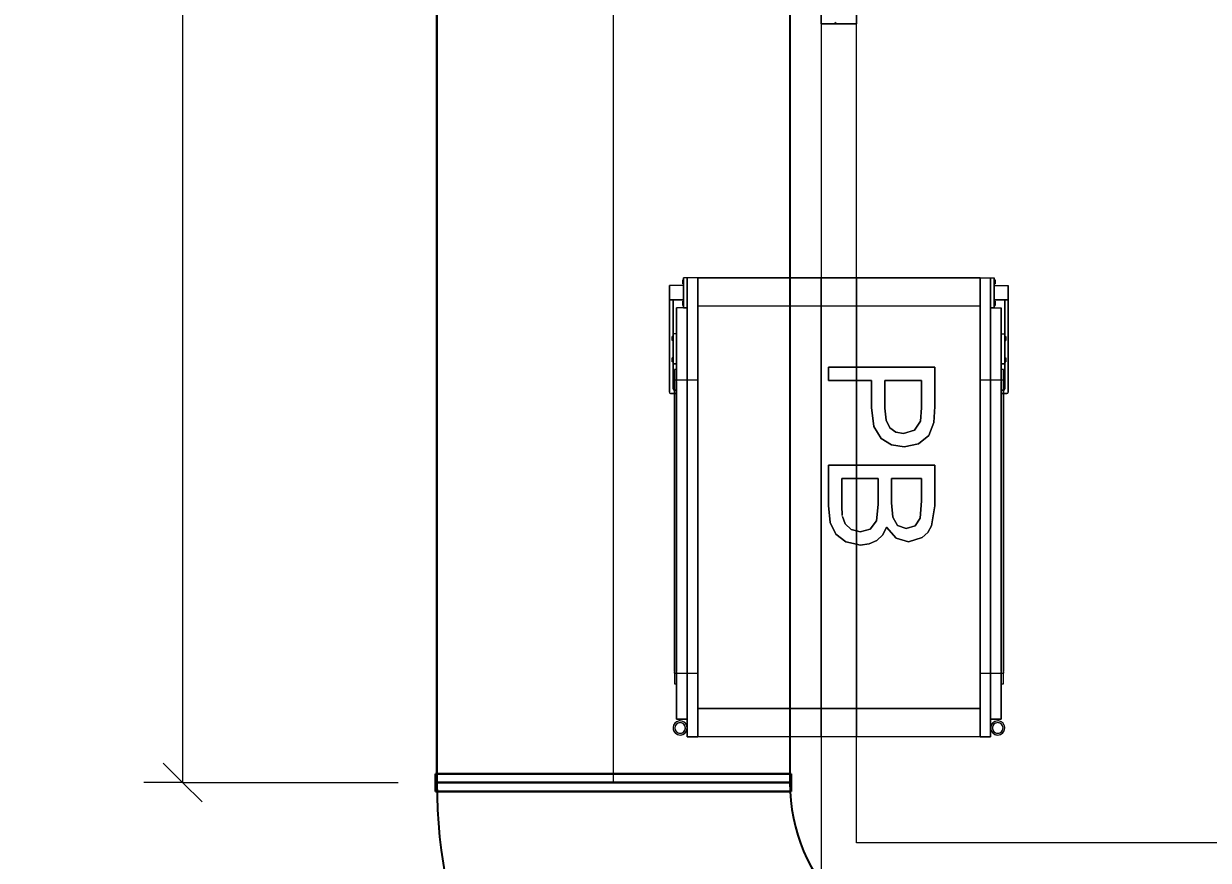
# Model space of a CAD drawing. Header units: millimetres. Extents: x -21807 to 17683, y 43568 to 60640.
# Drawn here: x -17089 to -15410, y 52992 to 54177 of the extents above; entities that cross this region are included whole.
import ezdxf

# ---------------------------------------------------------------- set-up
doc = ezdxf.new("R2010")
doc.units = ezdxf.units.MM
for name, color, linetype, lineweight in [('A-ANNO-DIMS', 7, 'Continuous', 9), ('A-ANNO-DIMS-110', 7, 'Continuous', 9), ('A-WALL', 7, 'Continuous', 9), ('M-HVAC-DUCT', 7, 'Continuous', 25), ('M-HVAC-DUCT-CNTR', 7, 'Continuous', 5)]:
    doc.layers.add(name, color=color, linetype=linetype, lineweight=lineweight)
doc.layers.add('A-GLAZ', color=7, linetype='Continuous', lineweight=9, true_color=0x00007f)
doc.styles.add('Arial_2', font='arial.ttf', dxfattribs={"width": 0.8, "height": 165})
doc.dimstyles.new('AK_DIM_2_0_Arial_đỏ', dxfattribs={"dimscale": 304.8, "dimtxt": 168.342801, "dimasz": 0.180446, "dimexe": 0.180446, "dimexo": 0.180446, "dimgap": 0.036089, "dimtad": 1, "dimdec": 0, "dimzin": 0, "dimdsep": 46, "dimtxsty": 'Arial_2', "dimblk1": 'OBLIQUE', "dimblk2": 'OBLIQUE', "dimsah": 1, "dimcen": 0.09, "dimadec": 0, "dimazin": 0, "dimtfac": 1, "dimtdec": 4, "dimtix": 1, "dimtmove": 0, "dimatfit": 3, "dimfxl": 1, "dimtvp": 1, "dimtolj": 1, "dimtzin": 0, "dimarcsym": 2})

# ---------------------------------------------------------------- blocks, each defined once
blk = doc.blocks.new('AK_OViewTuongPanel - 1000x1200-V14-MẶT BẰNG HỆ THỐNG GIÓ THẢI')
at = {"layer": 'A-GLAZ', "true_color": 0xaaaaaa}
h = blk.add_hatch(dxfattribs=at)
h.set_pattern_fill('FP_9', color=253, style=0, pattern_type=2)
h.set_pattern_definition([(127.5, (54691.94, 15933.59), (-107.6708, -3.52028), [7.376, -77.561, 7.376, -87.62, -90.805]), (127.5, (54691.94, 15933.59), (-107.6708, -3.52028), [-179.934, 7.376, -83.429]), (97.5, (54691.94, 15933.59), (-157.70153, 98.89488), [7.376, -38.445, 7.376, -69.179, -29.337]), (97.5, (54691.94, 15933.59), (-157.70153, 98.89488), [-122.377, 7.376, -21.961]), (57.5, (54691.94, 15864.86), (-0.31631, 174.01878), [7.376, -20.564, 7.376, -93.208, -131.318]), (57.5, (54691.94, 15864.86), (-0.31631, 174.01878), [-128.524, 7.376, -123.942]), (47.5, (54691.94, 15864.86), (-49.0445, 167.9829), [7.376, -6.594, 7.376, -58.562, -75.438]), (47.5, (54691.94, 15864.86), (-49.0445, 167.9829), [-79.908, 7.376, -68.062])])
h.paths.add_polyline_path([(515, -25), (515, 25), (500, 25), (500, -25)])
h.paths.add_polyline_path([(-500, -25), (-500, 25), (-515, 25), (-515, -25)])
at = {"layer": 'A-GLAZ', "color": 254, "lineweight": 13, "true_color": 0xe0e0ef}
for p, q in [((-515, 25), (-500, 25)), ((-500, 25), (-500, 5)), ((500, 25), (515, 25)), ((500, 5), (500, 25)), ((-500, -5), (-500, -25)), ((500, -25), (500, -5)), ((-500, -25), (-515, -25)), ((515, -25), (500, -25))]:
    blk.add_line(p, q, dxfattribs=at)
at = {"layer": 'A-GLAZ', "color": 7, "lineweight": 13, "true_color": 0xececf5}
for p, q in [((-515, -25), (-515, 25)), ((515, 25), (515, -25)), ((-500, -5), (-500, 5)), ((-500, 5), (-500, -5)), ((500, 5), (500, -5)), ((500, -5), (500, 5))]:
    blk.add_line(p, q, dxfattribs=at)
at = {"layer": 'A-GLAZ', "color": 9, "lineweight": 13, "true_color": 0xaaaad4}
for p, q in [((-515, 25), (-515, -25)), ((-500, 25), (-515, 25)), ((500, 25), (-500, 25)), ((-500, -25), (-500, 25)), ((515, 25), (500, 25)), ((500, 25), (500, -25)), ((515, -25), (515, 25)), ((500, 5), (-500, 5)), ((-500, 5), (-500, -5)), ((500, -5), (500, 5)), ((-500, -5), (500, -5)), ((-515, -25), (-500, -25)), ((-500, -25), (500, -25)), ((500, -25), (515, -25))]:
    blk.add_line(p, q, dxfattribs=at)
at = {"layer": 'A-GLAZ', "color": 254, "lineweight": 13, "true_color": 0xcccce5}
for p, q in [((-500, 25), (500, 25)), ((-500, 5), (500, 5)), ((500, -5), (-500, -5)), ((500, -25), (-500, -25))]:
    blk.add_line(p, q, dxfattribs=at)
blk = doc.blocks.new('Passbox - KT 500x500x400-V29-MẶT BẰNG HỆ THỐNG GIÓ THẢI')
at = {"layer": 'A-GLAZ', "color": 254, "lineweight": 13, "true_color": 0xcccce5}
for p, q in [((-294.1, 240), (-314.1, 240)), ((-314.1, 220), (-314.1, 240)), ((-294.1, 240), (-294.1, 235)), ((-294.1, 240), (-163, 240)), ((-245.8, 235), (-294.1, 235)), ((-294.1, 235), (-294.1, 220)), ((-245.8, 235), (-203.4, 235)), ((-245.8, 230), (-245.8, 235)), ((-240.7, 236.3), (-242.1, 236.3)), ((-242.1, 236.3), (-240.7, 236.3)), ((-242.1, 235), (-242.1, 236.3)), ((-240.7, 235), (-242.1, 235)), ((-242.1, 235), (-240.7, 235)), ((-237.9, 236.3), (-240.7, 236.3)), ((-240.7, 236.3), (-237.9, 236.3)), ((-240.7, 235), (-240.7, 236.3)), ((-240.7, 235), (-240.7, 236.3)), ((-237.9, 235), (-240.7, 235)), ((-240.7, 235), (-237.9, 235)), ((-237.9, 236.3), (-236.5, 236.3)), ((-236.5, 236.3), (-237.9, 236.3)), ((-237.9, 236.3), (-237.9, 235)), ((-237.9, 235), (-237.9, 236.3)), ((-237.9, 235), (-236.5, 235)), ((-236.5, 235), (-237.9, 235)), ((-236.5, 235), (-236.5, 236.3)), ((-210.3, 236.3), (-211.8, 236.3)), ((-211.8, 236.3), (-210.3, 236.3)), ((-211.8, 235), (-211.8, 236.3)), ((-210.3, 235), (-211.8, 235)), ((-211.8, 235), (-210.3, 235)), ((-210.3, 236.3), (-207.5, 236.3)), ((-207.5, 236.3), (-210.3, 236.3)), ((-210.3, 236.3), (-210.3, 235)), ((-210.3, 235), (-210.3, 236.3)), ((-210.3, 235), (-207.5, 235)), ((-207.5, 235), (-210.3, 235)), ((-207.5, 236.3), (-206.1, 236.3)), ((-206.1, 236.3), (-207.5, 236.3)), ((-207.5, 235), (-207.5, 236.3)), ((-207.5, 235), (-207.5, 236.3)), ((-207.5, 235), (-206.1, 235)), ((-206.1, 235), (-207.5, 235)), ((-206.1, 235), (-206.1, 236.3)), ((-168, 235), (-203.4, 235)), ((-203.4, 235), (-203.4, 230)), ((-161, 238), (-161, 233)), ((-314.1, 220), (-325, 220)), ((-325, 215), (-325, 220)), ((-320.7, 220), (-322.1, 220)), ((-322.1, 220), (-320.7, 220)), ((-320.7, 220), (-322.1, 220)), ((-322.1, 220), (-320.7, 220)), ((-317.9, 220), (-320.7, 220)), ((-320.7, 220), (-317.9, 220)), ((-317.9, 220), (-320.7, 220)), ((-320.7, 220), (-317.9, 220)), ((-317.9, 220), (-316.5, 220)), ((-316.5, 220), (-317.9, 220)), ((-317.9, 220), (-316.5, 220)), ((-316.5, 220), (-317.9, 220)), ((-294.1, 220), (-314.1, 220)), ((-282.6, 220), (-294.1, 220)), ((-290.3, 220), (-291.8, 220)), ((-291.8, 220), (-290.3, 220)), ((-290.3, 220), (-291.8, 220)), ((-291.8, 220), (-290.3, 220)), ((-290.3, 220), (-287.5, 220)), ((-287.5, 220), (-290.3, 220)), ((-290.3, 220), (-287.5, 220)), ((-287.5, 220), (-290.3, 220)), ((-287.5, 220), (-286.1, 220)), ((-286.1, 220), (-287.5, 220)), ((-287.5, 220), (-286.1, 220)), ((-286.1, 220), (-287.5, 220)), ((-245.8, 230), (-282.6, 230)), ((-282.6, 220), (-282.6, 230)), ((-282.6, 215), (-282.6, 220)), ((-203.4, 230), (-245.8, 230)), ((-193, 230), (-203.4, 230)), ((-195, 230), (-135, 230)), ((-195, 230), (-193, 230)), ((-180.3, 233), (-193, 233)), ((-178.5, 233), (-180, 233)), ((-180, 233), (-178.5, 233)), ((-180, 232.2), (-180, 200)), ((-135, 233), (-177.7, 233)), ((-177.7, 233), (-135, 233)), ((-135, 233), (190, 233)), ((190, 233), (-135, 233)), ((190, 230), (-135, 230)), ((232.7, 233), (190, 233)), ((190, 233), (232.7, 233)), ((190, 230), (250, 230)), ((235, 233), (233.5, 233)), ((233.5, 233), (235, 233)), ((235, 230.8), (235, 233)), ((235, 200), (235, 230)), ((248, 233), (235.3, 233)), ((248, 230), (250, 230)), ((300, 230), (248, 230)), ((300, 230), (300, 215)), ((-282.6, 215), (-325, 215)), ((-325, 200), (-325, 215)), ((300, 215), (-282.6, 215)), ((325, 215), (300, 215)), ((325, 215), (325, 200)), ((-325, 200), (-325, 25)), ((-285, 200), (-285, 25)), ((-285, 200), (-285, 25)), ((285, 200), (285, 25)), ((285, 25), (285, 200)), ((325, 200), (325, 25)), ((-198.5, 25), (-198.5, 135.8)), ((-198.5, 135.8), (-142.7, 135.8)), ((-142.7, 135.8), (-120.2, 134.4)), ((-120.2, 134.4), (-101.9, 127.4)), ((-59.6, 25), (-59.6, 135.8)), ((-59.6, 135.8), (-2.1, 135.8)), ((-2.1, 135.8), (26, 131.4)), ((-101.9, 127.4), (-90, 112.8)), ((26, 131.4), (35.5, 125.8)), ((35.5, 125.8), (42.7, 117.8)), ((42.7, 117.8), (48.7, 98.5)), ((-140.8, 117), (-179.7, 117)), ((-179.7, 117), (-179.7, 65.2)), ((-121.9, 115.7), (-140.8, 117)), ((-109.2, 107.2), (-121.9, 115.7)), ((-104.4, 91.6), (-109.2, 107.2)), ((-90, 112.8), (-85.5, 92.3)), ((-9, 117), (-40.8, 117)), ((-40.8, 117), (-40.8, 74.6)), ((15.2, 115), (-9, 117)), ((26, 107.8), (15.2, 115)), ((29.8, 95.5), (26, 107.8)), ((-106.4, 80.5), (-104.4, 91.6)), ((-85.5, 92.3), (-88.6, 74.5)), ((25.8, 83.2), (29.8, 95.5)), ((48.7, 98.5), (43.6, 80.9)), ((-123.6, 66.9), (-112.6, 72.1)), ((-112.6, 72.1), (-106.4, 80.5)), ((-88.6, 74.5), (-97.7, 59.7)), ((-40.8, 74.6), (-6.4, 74.6)), ((-6.4, 74.6), (13.7, 76.3)), ((13.7, 76.3), (25.8, 83.2)), ((43.6, 80.9), (28.3, 67.6)), ((28.3, 67.6), (39, 62)), ((-179.7, 65.2), (-140.3, 65.2)), ((-140.3, 65.2), (-123.6, 66.9)), ((-97.7, 59.7), (-114.7, 49.7)), ((-4, 55.8), (-40.8, 55.8)), ((-40.8, 55.8), (-40.8, 25)), ((19.3, 53.3), (-4, 55.8)), ((30.9, 44.5), (19.3, 53.3)), ((39, 62), (46.9, 53.5)), ((46.9, 53.5), (51.8, 42.7)), ((-141.4, 46.4), (-179.7, 46.4)), ((-179.7, 46.4), (-179.7, 25)), ((-114.7, 49.7), (-141.4, 46.4)), ((34.5, 29.9), (30.9, 44.5)), ((51.8, 42.7), (53.4, 30.1)), ((-325, -25), (-325, 25)), ((-198.5, 25), (-198.5, -14.8)), ((-179.7, -14.8), (-179.7, 25)), ((-59.6, 25), (-59.6, -14.8)), ((-40.8, 4), (-40.8, 25)), ((31.5, 17.2), (23.6, 8.8)), ((33.4, 25), (31.5, 17.2)), ((33.4, 25), (34.5, 29.9)), ((48.9, 9.8), (52.3, 25)), ((53.4, 30.1), (52.3, 25)), ((325, 25), (325, -25)), ((-2.2, 4), (-40.8, 4)), ((11.8, 4.7), (-2.2, 4)), ((23.6, 8.8), (12.8, 5.1)), ((38, -4.6), (48.9, 9.8)), ((-198.5, -14.8), (-179.7, -14.8)), ((-59.6, -14.8), (-2.6, -14.8)), ((-2.6, -14.8), (21.6, -12.2)), ((21.6, -12.2), (38, -4.6)), ((-325, -25), (-325, -200)), ((-285, -25), (-285, -200)), ((-285, -25), (-285, -200)), ((285, -25), (285, -200)), ((285, -200), (285, -25)), ((325, -25), (325, -200)), ((-325, -200), (-325, -215)), ((-180, -200), (-180, -230)), ((235, -232.2), (235, -200)), ((325, -200), (325, -215)), ((-325, -215), (-282.6, -215)), ((-325, -215), (-325, -220)), ((-282.6, -220), (-282.6, -215)), ((-282.6, -215), (300, -215)), ((300, -215), (300, -230)), ((300, -215), (325, -215)), ((-325, -220), (-314.1, -220)), ((-320.7, -220), (-322.1, -220)), ((-322.1, -220), (-320.7, -220)), ((-320.7, -220), (-322.1, -220)), ((-322.1, -220), (-320.7, -220)), ((-317.9, -220), (-320.7, -220)), ((-320.7, -220), (-317.9, -220)), ((-317.9, -220), (-320.7, -220)), ((-320.7, -220), (-317.9, -220)), ((-317.9, -220), (-316.5, -220)), ((-316.5, -220), (-317.9, -220)), ((-317.9, -220), (-316.5, -220)), ((-316.5, -220), (-317.9, -220)), ((-314.1, -220), (-294.1, -220)), ((-314.1, -220), (-314.1, -240)), ((-294.1, -220), (-294.1, -235)), ((-294.1, -220), (-282.6, -220)), ((-290.3, -220), (-291.8, -220)), ((-291.8, -220), (-290.3, -220)), ((-290.3, -220), (-291.8, -220)), ((-291.8, -220), (-290.3, -220)), ((-290.3, -220), (-287.5, -220)), ((-287.5, -220), (-290.3, -220)), ((-290.3, -220), (-287.5, -220)), ((-287.5, -220), (-290.3, -220)), ((-287.5, -220), (-286.1, -220)), ((-286.1, -220), (-287.5, -220)), ((-287.5, -220), (-286.1, -220)), ((-286.1, -220), (-287.5, -220)), ((-282.6, -220), (-282.6, -230)), ((-282.6, -230), (-245.8, -230)), ((-245.8, -230), (-203.4, -230)), ((-245.8, -230), (-245.8, -235)), ((-203.4, -230), (-203.4, -235)), ((-203.4, -230), (-193, -230)), ((-193, -230), (-195, -230)), ((-135, -230), (-195, -230)), ((-193, -233), (-180.3, -233)), ((-180, -230.8), (-180, -233)), ((-180, -233), (-178.5, -233)), ((-178.5, -233), (-180, -233)), ((-177.7, -233), (-166.8, -233)), ((-135, -233), (-177.7, -233)), ((-166.8, -233), (-157.5, -233)), ((-161, -233), (-161, -238)), ((-157.5, -233), (-135, -233)), ((-135, -230), (190, -230)), ((190, -233), (-135, -233)), ((-135, -233), (190, -233)), ((205.5, -230), (190, -230)), ((190, -233), (232.7, -233)), ((232.7, -233), (190, -233)), ((250, -230), (205.5, -230)), ((233.5, -233), (235, -233)), ((235, -233), (233.5, -233)), ((235.3, -233), (248, -233)), ((250, -230), (248, -230)), ((248, -230), (300, -230)), ((-314.1, -240), (-294.1, -240)), ((-294.1, -235), (-245.8, -235)), ((-294.1, -235), (-294.1, -240)), ((-163, -240), (-294.1, -240)), ((-203.4, -235), (-245.8, -235)), ((-240.7, -235), (-242.1, -235)), ((-242.1, -235), (-240.7, -235)), ((-242.1, -235), (-242.1, -236.3)), ((-240.7, -236.3), (-242.1, -236.3)), ((-242.1, -236.3), (-240.7, -236.3)), ((-237.9, -235), (-240.7, -235)), ((-240.7, -235), (-237.9, -235)), ((-240.7, -235), (-240.7, -236.3)), ((-240.7, -235), (-240.7, -236.3)), ((-237.9, -236.3), (-240.7, -236.3)), ((-240.7, -236.3), (-237.9, -236.3)), ((-237.9, -235), (-236.5, -235)), ((-236.5, -235), (-237.9, -235)), ((-237.9, -236.3), (-237.9, -235)), ((-237.9, -235), (-237.9, -236.3)), ((-237.9, -236.3), (-236.5, -236.3)), ((-236.5, -236.3), (-237.9, -236.3)), ((-236.5, -235), (-236.5, -236.3)), ((-210.3, -235), (-211.8, -235)), ((-211.8, -235), (-210.3, -235)), ((-211.8, -235), (-211.8, -236.3)), ((-210.3, -236.3), (-211.8, -236.3)), ((-211.8, -236.3), (-210.3, -236.3)), ((-210.3, -235), (-207.5, -235)), ((-207.5, -235), (-210.3, -235)), ((-210.3, -236.3), (-210.3, -235)), ((-210.3, -235), (-210.3, -236.3)), ((-210.3, -236.3), (-207.5, -236.3)), ((-207.5, -236.3), (-210.3, -236.3)), ((-207.5, -235), (-206.1, -235)), ((-206.1, -235), (-207.5, -235)), ((-207.5, -235), (-207.5, -236.3)), ((-207.5, -235), (-207.5, -236.3)), ((-207.5, -236.3), (-206.1, -236.3)), ((-206.1, -236.3), (-207.5, -236.3)), ((-206.1, -235), (-206.1, -236.3)), ((-203.4, -235), (-168, -235))]:
    blk.add_line(p, q, dxfattribs=at)
at = {"layer": 'A-GLAZ', "color": 9, "lineweight": 13, "true_color": 0xaaaad4}
for p, q in [((-314.1, 240), (-294.1, 240)), ((-314.1, 220), (-314.1, 240)), ((-163, 240), (-294.1, 240)), ((-294.1, 220), (-294.1, 240)), ((-294.1, 235), (-245.8, 235)), ((-245.8, 235), (-203.4, 235)), ((-245.8, 230), (-245.8, 235)), ((-240.7, 236.3), (-242.1, 236.3)), ((-242.1, 236.3), (-240.7, 236.3)), ((-242.1, 235), (-242.1, 236.3)), ((-237.9, 236.3), (-240.7, 236.3)), ((-240.7, 236.3), (-237.9, 236.3)), ((-240.7, 235), (-240.7, 236.3)), ((-240.7, 235), (-240.7, 236.3)), ((-237.9, 236.3), (-236.5, 236.3)), ((-236.5, 236.3), (-237.9, 236.3)), ((-237.9, 236.3), (-237.9, 235)), ((-237.9, 235), (-237.9, 236.3)), ((-236.5, 235), (-236.5, 236.3)), ((-210.3, 236.3), (-211.8, 236.3)), ((-211.8, 236.3), (-210.3, 236.3)), ((-211.8, 235), (-211.8, 236.3)), ((-210.3, 236.3), (-207.5, 236.3)), ((-207.5, 236.3), (-210.3, 236.3)), ((-210.3, 236.3), (-210.3, 235)), ((-210.3, 235), (-210.3, 236.3)), ((-207.5, 236.3), (-206.1, 236.3)), ((-206.1, 236.3), (-207.5, 236.3)), ((-207.5, 235), (-207.5, 236.3)), ((-207.5, 235), (-207.5, 236.3)), ((-206.1, 235), (-206.1, 236.3)), ((-203.4, 235), (-168, 235)), ((-203.4, 230), (-203.4, 235)), ((-161, 233), (-161, 238)), ((-325, 220), (-282.6, 220)), ((-325, 215), (-325, 220)), ((-320.7, 221.3), (-322.1, 221.3)), ((-322.1, 221.3), (-320.7, 221.3)), ((-320.7, 221.3), (-322.1, 221.3)), ((-322.1, 221.3), (-320.7, 221.3)), ((-322.1, 220), (-322.1, 221.3)), ((-322.1, 220), (-322.1, 221.3)), ((-317.9, 221.3), (-320.7, 221.3)), ((-320.7, 221.3), (-317.9, 221.3)), ((-317.9, 221.3), (-320.7, 221.3)), ((-320.7, 221.3), (-317.9, 221.3)), ((-320.7, 220), (-320.7, 221.3)), ((-320.7, 220), (-320.7, 221.3)), ((-320.7, 220), (-320.7, 221.3)), ((-320.7, 220), (-320.7, 221.3)), ((-317.9, 221.3), (-316.5, 221.3)), ((-316.5, 221.3), (-317.9, 221.3)), ((-317.9, 221.3), (-316.5, 221.3)), ((-316.5, 221.3), (-317.9, 221.3)), ((-317.9, 221.3), (-317.9, 220)), ((-317.9, 220), (-317.9, 221.3)), ((-317.9, 221.3), (-317.9, 220)), ((-317.9, 220), (-317.9, 221.3)), ((-316.5, 220), (-316.5, 221.3)), ((-316.5, 220), (-316.5, 221.3)), ((-290.3, 221.3), (-291.8, 221.3)), ((-291.8, 221.3), (-290.3, 221.3)), ((-290.3, 221.3), (-291.8, 221.3)), ((-291.8, 221.3), (-290.3, 221.3)), ((-291.8, 220), (-291.8, 221.3)), ((-291.8, 220), (-291.8, 221.3)), ((-290.3, 221.3), (-287.5, 221.3)), ((-287.5, 221.3), (-290.3, 221.3)), ((-290.3, 221.3), (-287.5, 221.3)), ((-287.5, 221.3), (-290.3, 221.3)), ((-290.3, 221.3), (-290.3, 220)), ((-290.3, 220), (-290.3, 221.3)), ((-290.3, 221.3), (-290.3, 220)), ((-290.3, 220), (-290.3, 221.3)), ((-287.5, 221.3), (-286.1, 221.3)), ((-286.1, 221.3), (-287.5, 221.3)), ((-287.5, 221.3), (-286.1, 221.3)), ((-286.1, 221.3), (-287.5, 221.3)), ((-287.5, 220), (-287.5, 221.3)), ((-287.5, 220), (-287.5, 221.3)), ((-287.5, 220), (-287.5, 221.3)), ((-287.5, 220), (-287.5, 221.3)), ((-286.1, 220), (-286.1, 221.3)), ((-286.1, 220), (-286.1, 221.3)), ((-282.6, 230), (300, 230)), ((-282.6, 215), (-282.6, 230)), ((-195, 233), (-195, 230)), ((-193, 233), (-195, 233)), ((-135, 233), (-195, 233)), ((-135, 233), (190, 233)), ((250, 233), (190, 233)), ((250, 233), (248, 233)), ((250, 230), (250, 233)), ((300, 215), (300, 230)), ((-325, 215), (325, 215)), ((-325, 200), (-325, 215)), ((325, 200), (325, 215)), ((325, 200), (-325, 200)), ((-325, 25), (-325, 200)), ((-325, 200), (325, 200)), ((325, 200), (325, 25)), ((-142.7, 135.8), (-198.5, 135.8)), ((-198.5, 135.8), (-198.5, 25)), ((-120.2, 134.4), (-142.7, 135.8)), ((-101.9, 127.4), (-120.2, 134.4)), ((-2.1, 135.8), (-59.6, 135.8)), ((-59.6, 135.8), (-59.6, 25)), ((26, 131.4), (-2.1, 135.8)), ((-90, 112.8), (-101.9, 127.4)), ((35.5, 125.8), (26, 131.4)), ((42.7, 117.8), (35.5, 125.8)), ((48.7, 98.5), (42.7, 117.8)), ((-179.7, 65.2), (-179.7, 117)), ((-179.7, 117), (-140.8, 117)), ((-140.8, 117), (-121.9, 115.7)), ((-121.9, 115.7), (-109.2, 107.2)), ((-109.2, 107.2), (-104.4, 91.6)), ((-85.5, 92.3), (-90, 112.8)), ((-40.8, 74.6), (-40.8, 117)), ((-40.8, 117), (-9, 117)), ((-9, 117), (15.2, 115)), ((15.2, 115), (26, 107.8)), ((26, 107.8), (29.8, 95.5)), ((-104.4, 91.6), (-106.4, 80.5)), ((-88.6, 74.5), (-85.5, 92.3)), ((29.8, 95.5), (25.8, 83.2)), ((43.6, 80.9), (48.7, 98.5)), ((-112.6, 72.1), (-123.6, 66.9)), ((-106.4, 80.5), (-112.6, 72.1)), ((-97.7, 59.7), (-88.6, 74.5)), ((-6.4, 74.6), (-40.8, 74.6)), ((13.7, 76.3), (-6.4, 74.6)), ((25.8, 83.2), (13.7, 76.3)), ((28.3, 67.6), (43.6, 80.9)), ((39, 62), (28.3, 67.6)), ((-140.3, 65.2), (-179.7, 65.2)), ((-123.6, 66.9), (-140.3, 65.2)), ((-114.7, 49.7), (-97.7, 59.7)), ((-40.8, 25), (-40.8, 55.8)), ((-40.8, 55.8), (-4, 55.8)), ((-4, 55.8), (19.3, 53.3)), ((19.3, 53.3), (30.9, 44.5)), ((46.9, 53.5), (39, 62)), ((51.8, 42.7), (46.9, 53.5)), ((-179.7, 25), (-179.7, 46.4)), ((-179.7, 46.4), (-141.4, 46.4)), ((-141.4, 46.4), (-114.7, 49.7)), ((30.9, 44.5), (34.5, 29.9)), ((53.4, 30.1), (51.8, 42.7)), ((34.5, 29.9), (33.4, 25)), ((52.3, 25), (53.4, 30.1)), ((-325, -200), (-325, -25)), ((325, -25), (325, -200)), ((-325, -200), (325, -200)), ((-325, -200), (-325, -215)), ((325, -200), (-325, -200)), ((325, -215), (325, -200)), ((-325, -215), (-325, -220)), ((325, -215), (-325, -215)), ((-282.6, -215), (-282.6, -230)), ((300, -230), (300, -215)), ((-282.6, -220), (-325, -220)), ((-322.1, -220), (-322.1, -221.3)), ((-322.1, -220), (-322.1, -221.3)), ((-320.7, -221.3), (-322.1, -221.3)), ((-322.1, -221.3), (-320.7, -221.3)), ((-320.7, -221.3), (-322.1, -221.3)), ((-322.1, -221.3), (-320.7, -221.3)), ((-320.7, -220), (-320.7, -221.3)), ((-320.7, -220), (-320.7, -221.3)), ((-320.7, -220), (-320.7, -221.3)), ((-320.7, -220), (-320.7, -221.3)), ((-317.9, -221.3), (-320.7, -221.3)), ((-320.7, -221.3), (-317.9, -221.3)), ((-317.9, -221.3), (-320.7, -221.3)), ((-320.7, -221.3), (-317.9, -221.3)), ((-317.9, -221.3), (-317.9, -220)), ((-317.9, -220), (-317.9, -221.3)), ((-317.9, -221.3), (-317.9, -220)), ((-317.9, -220), (-317.9, -221.3)), ((-317.9, -221.3), (-316.5, -221.3)), ((-316.5, -221.3), (-317.9, -221.3)), ((-317.9, -221.3), (-316.5, -221.3)), ((-316.5, -221.3), (-317.9, -221.3)), ((-316.5, -220), (-316.5, -221.3)), ((-316.5, -220), (-316.5, -221.3)), ((-314.1, -220), (-314.1, -240)), ((-294.1, -240), (-294.1, -220)), ((-291.8, -220), (-291.8, -221.3)), ((-291.8, -220), (-291.8, -221.3)), ((-290.3, -221.3), (-291.8, -221.3)), ((-291.8, -221.3), (-290.3, -221.3)), ((-290.3, -221.3), (-291.8, -221.3)), ((-291.8, -221.3), (-290.3, -221.3)), ((-290.3, -221.3), (-290.3, -220)), ((-290.3, -220), (-290.3, -221.3)), ((-290.3, -221.3), (-290.3, -220)), ((-290.3, -220), (-290.3, -221.3)), ((-290.3, -221.3), (-287.5, -221.3)), ((-287.5, -221.3), (-290.3, -221.3)), ((-290.3, -221.3), (-287.5, -221.3)), ((-287.5, -221.3), (-290.3, -221.3)), ((-287.5, -220), (-287.5, -221.3)), ((-287.5, -220), (-287.5, -221.3)), ((-287.5, -220), (-287.5, -221.3)), ((-287.5, -220), (-287.5, -221.3)), ((-287.5, -221.3), (-286.1, -221.3)), ((-286.1, -221.3), (-287.5, -221.3)), ((-287.5, -221.3), (-286.1, -221.3)), ((-286.1, -221.3), (-287.5, -221.3)), ((-286.1, -220), (-286.1, -221.3)), ((-286.1, -220), (-286.1, -221.3)), ((300, -230), (-282.6, -230)), ((-245.8, -230), (-245.8, -235)), ((-203.4, -235), (-203.4, -230)), ((-195, -230), (-195, -233)), ((-195, -233), (-135, -233)), ((-195, -233), (-193, -233)), ((-161, -238), (-161, -233)), ((190, -233), (-135, -233)), ((190, -233), (250, -233)), ((248, -233), (250, -233)), ((250, -233), (250, -230)), ((-294.1, -240), (-314.1, -240)), ((-245.8, -235), (-294.1, -235)), ((-294.1, -240), (-163, -240)), ((-203.4, -235), (-245.8, -235)), ((-242.1, -235), (-242.1, -236.3)), ((-240.7, -236.3), (-242.1, -236.3)), ((-242.1, -236.3), (-240.7, -236.3)), ((-240.7, -235), (-240.7, -236.3)), ((-240.7, -235), (-240.7, -236.3)), ((-237.9, -236.3), (-240.7, -236.3)), ((-240.7, -236.3), (-237.9, -236.3)), ((-237.9, -236.3), (-237.9, -235)), ((-237.9, -235), (-237.9, -236.3)), ((-237.9, -236.3), (-236.5, -236.3)), ((-236.5, -236.3), (-237.9, -236.3)), ((-236.5, -235), (-236.5, -236.3)), ((-211.8, -235), (-211.8, -236.3)), ((-210.3, -236.3), (-211.8, -236.3)), ((-211.8, -236.3), (-210.3, -236.3)), ((-210.3, -236.3), (-210.3, -235)), ((-210.3, -235), (-210.3, -236.3)), ((-210.3, -236.3), (-207.5, -236.3)), ((-207.5, -236.3), (-210.3, -236.3)), ((-207.5, -235), (-207.5, -236.3)), ((-207.5, -235), (-207.5, -236.3)), ((-207.5, -236.3), (-206.1, -236.3)), ((-206.1, -236.3), (-207.5, -236.3)), ((-206.1, -235), (-206.1, -236.3)), ((-168, -235), (-203.4, -235))]:
    blk.add_line(p, q, dxfattribs=at)
at = {"layer": 'A-GLAZ', "color": 254, "lineweight": 13, "true_color": 0xe0e0ef}
for p, q in [((-294.1, 235), (-294.1, 240)), ((-294.1, 240), (-294.1, 235)), ((-203.4, 235), (-245.8, 235)), ((-203.4, 235), (-245.8, 235)), ((-240.7, 235), (-242.1, 235)), ((-242.1, 235), (-240.7, 235)), ((-237.9, 235), (-240.7, 235)), ((-240.7, 235), (-237.9, 235)), ((-237.9, 235), (-236.5, 235)), ((-236.5, 235), (-237.9, 235)), ((-210.3, 235), (-211.8, 235)), ((-211.8, 235), (-210.3, 235)), ((-210.3, 235), (-207.5, 235)), ((-207.5, 235), (-210.3, 235)), ((-207.5, 235), (-206.1, 235)), ((-206.1, 235), (-207.5, 235)), ((-314.1, 220), (-294.1, 220)), ((-294.1, 220), (-314.1, 220)), ((-282.6, 220), (-282.6, 215)), ((-282.6, 215), (-282.6, 220)), ((-245.8, 230), (-203.4, 230)), ((-203.4, 230), (-245.8, 230)), ((-193, 230), (-180.3, 230)), ((-180, 230), (-193, 230)), ((-178.6, 233), (-180.3, 233)), ((-178.5, 233), (-180, 233)), ((-180, 233), (-178.5, 233)), ((-178.5, 230), (-180, 230)), ((-180, 230), (-178.5, 230)), ((-165.5, 233), (-177.7, 233)), ((-177.7, 233), (-165.5, 233)), ((-135, 230), (-177.7, 230)), ((-177.7, 230), (-174, 230)), ((-174, 230), (-166.8, 230)), ((-166.8, 230), (-157.5, 230)), ((-166, 232.8), (-166, 230)), ((-135, 233), (-161.2, 233)), ((-161.2, 233), (-135, 233)), ((-161, 230.8), (-161, 233)), ((-157.5, 230), (-135, 230)), ((190, 233), (-135, 233)), ((-135, 233), (190, 233)), ((-135, 230), (190, 230)), ((190, 230), (-135, 230)), ((232.7, 233), (190, 233)), ((190, 233), (232.7, 233)), ((232.7, 230), (190, 230)), ((190, 230), (201.6, 230)), ((201.6, 230), (229, 230)), ((229, 230), (232.7, 230)), ((235, 233), (233.5, 233)), ((233.5, 233), (235, 233)), ((235, 230), (233.5, 230)), ((233.5, 230), (235, 230)), ((235.3, 233), (233.6, 233)), ((248, 230), (235, 230)), ((235.3, 230), (242, 230)), ((242, 230), (248, 230)), ((-325, 215), (-282.6, 215)), ((-180, 215), (-325, 215)), ((-282.6, 215), (-180, 215)), ((-135, 215), (-180, 215)), ((-180, 215), (-135, 215)), ((-135, 215), (190, 215)), ((190, 215), (-135, 215)), ((235, 215), (190, 215)), ((190, 215), (235, 215)), ((235, 215), (300, 215)), ((300, 215), (235, 215)), ((-325, 200), (-285, 200)), ((-325, 200), (-285, 200)), ((285, 200), (-285, 200)), ((-180, 200), (-285, 200)), ((-180, 200), (-178.5, 200)), ((-178.5, 200), (-180, 200)), ((-178.5, 200), (-166.8, 200)), ((-174, 200), (-178.5, 200)), ((-166.8, 200), (-174, 200)), ((-166.8, 200), (-146.6, 200)), ((-157.5, 200), (-166.8, 200)), ((-146.6, 200), (-157.5, 200)), ((-146.6, 200), (-135, 200)), ((-135, 200), (-146.6, 200)), ((190, 200), (-135, 200)), ((-135, 200), (190, 200)), ((190, 200), (212.5, 200)), ((235, 200), (190, 200)), ((212.5, 200), (229, 200)), ((229, 200), (233.5, 200)), ((233.5, 200), (235, 200)), ((285, 200), (235, 200)), ((285, 200), (325, 200)), ((285, 200), (325, 200)), ((-325, 25), (-325, -25)), ((-285, 25), (-285, -25)), ((-285, 25), (-285, -25)), ((-198.5, -14.8), (-198.5, 25)), ((-179.7, 25), (-179.7, -14.8)), ((-59.6, -14.8), (-59.6, 25)), ((-40.8, 25), (-40.8, 4)), ((23.6, 8.8), (31.5, 17.2)), ((31.5, 17.2), (33.4, 25)), ((52.3, 25), (48.9, 9.8)), ((285, 25), (285, -25)), ((285, -25), (285, 25)), ((325, 25), (325, -25)), ((-40.8, 4), (-2.2, 4)), ((-2.2, 4), (11.8, 4.7)), ((12.8, 5.1), (23.6, 8.8)), ((48.9, 9.8), (38, -4.6)), ((-179.7, -14.8), (-198.5, -14.8)), ((-2.6, -14.8), (-59.6, -14.8)), ((21.6, -12.2), (-2.6, -14.8)), ((38, -4.6), (21.6, -12.2)), ((-285, -200), (-325, -200)), ((-325, -200), (-285, -200)), ((-285, -200), (285, -200)), ((-180, -200), (-285, -200)), ((-135, -200), (-180, -200)), ((-180, -200), (-174, -200)), ((-174, -200), (-135, -200)), ((-135, -200), (190, -200)), ((190, -200), (-135, -200)), ((235, -200), (190, -200)), ((190, -200), (235, -200)), ((285, -200), (235, -200)), ((325, -200), (285, -200)), ((285, -200), (325, -200)), ((-282.6, -215), (-325, -215)), ((-325, -215), (-180, -215)), ((-282.6, -215), (-282.6, -220)), ((-180, -215), (-282.6, -215)), ((-282.6, -215), (-282.6, -220)), ((-180, -215), (-178.5, -215)), ((-135, -215), (-180, -215)), ((-178.5, -215), (-174, -215)), ((-174, -215), (-166.8, -215)), ((-166.8, -215), (-135, -215)), ((190, -215), (-135, -215)), ((-135, -215), (190, -215)), ((190, -215), (201.6, -215)), ((235, -215), (190, -215)), ((201.6, -215), (235, -215)), ((300, -215), (235, -215)), ((235, -215), (300, -215)), ((-294.1, -220), (-314.1, -220)), ((-314.1, -220), (-294.1, -220)), ((-203.4, -230), (-245.8, -230)), ((-245.8, -230), (-203.4, -230)), ((-180.3, -230), (-193, -230)), ((-193, -230), (-180, -230)), ((-180.3, -233), (-178.6, -233)), ((-180, -230), (-178.5, -230)), ((-178.5, -230), (-180, -230)), ((-180, -233), (-178.5, -233)), ((-178.5, -233), (-180, -233)), ((-177.7, -230), (-135, -230)), ((-135, -230), (-177.7, -230)), ((-177.7, -233), (-165.5, -233)), ((-165.5, -233), (-177.7, -233)), ((-166, -230.2), (-166, -233)), ((-161.2, -233), (-135, -233)), ((-135, -233), (-161.2, -233)), ((-161, -232.2), (-161, -230)), ((190, -230), (-135, -230)), ((-135, -230), (190, -230)), ((-135, -233), (190, -233)), ((190, -233), (-135, -233)), ((190, -230), (212.5, -230)), ((232.7, -230), (190, -230)), ((190, -233), (232.7, -233)), ((232.7, -233), (190, -233)), ((212.5, -230), (232.7, -230)), ((233.5, -230), (235, -230)), ((235, -230), (233.5, -230)), ((233.5, -233), (235, -233)), ((235, -233), (233.5, -233)), ((233.6, -233), (235.3, -233)), ((235, -230), (248, -230)), ((248, -230), (235.3, -230)), ((-294.1, -240), (-294.1, -235)), ((-294.1, -235), (-294.1, -240)), ((-245.8, -235), (-203.4, -235)), ((-245.8, -235), (-203.4, -235)), ((-240.7, -235), (-242.1, -235)), ((-242.1, -235), (-240.7, -235)), ((-237.9, -235), (-240.7, -235)), ((-240.7, -235), (-237.9, -235)), ((-237.9, -235), (-236.5, -235)), ((-236.5, -235), (-237.9, -235)), ((-210.3, -235), (-211.8, -235)), ((-211.8, -235), (-210.3, -235)), ((-210.3, -235), (-207.5, -235)), ((-207.5, -235), (-210.3, -235)), ((-207.5, -235), (-206.1, -235)), ((-206.1, -235), (-207.5, -235))]:
    blk.add_line(p, q, dxfattribs=at)
at = {"layer": 'A-GLAZ', "color": 7, "lineweight": 13, "true_color": 0xf3f3f9}
for p, q in [((-180.3, 230), (-178.8, 230)), ((-178.6, 230), (-180, 230)), ((-161.2, 230), (-165.2, 230)), ((-165.2, 230), (-161.2, 230)), ((-161.2, 233), (-165, 233)), ((-161, 230), (-165, 230)), ((234.9, 230), (233.5, 230)), ((233.6, 230), (235.2, 230)), ((235, 200), (-180, 200)), ((235, -200), (-180, -200)), ((-178.6, -230), (-180.2, -230)), ((-179.9, -230), (-178.5, -230)), ((-165.2, -230), (-161.2, -230)), ((-161.2, -230), (-165.2, -230)), ((-165, -230), (-161, -230)), ((-165, -233), (-161.2, -233)), ((233.6, -230), (235, -230)), ((235.3, -230), (233.8, -230))]:
    blk.add_line(p, q, dxfattribs=at)
at = {"layer": 'A-GLAZ', "color": 7, "lineweight": 13, "true_color": 0xececf5}
for p, q in [((-178.7, 230), (-180, 230)), ((-180, 230), (-178.7, 230)), ((-174.5, 230), (-177.7, 230)), ((-177.7, 230), (-174.5, 230)), ((-165.4, 233), (-177.4, 233)), ((-167.6, 230), (-174, 230)), ((-174, 230), (-167.6, 230)), ((-166, 230), (-166, 232.8)), ((-161.2, 233), (-165.2, 233)), ((-165.2, 233), (-161.2, 233)), ((-165, 230), (-161, 230)), ((-150.5, 233), (-161.2, 233)), ((-158.4, 230), (-161.2, 230)), ((-161.2, 230), (-158.4, 230)), ((-161, 233), (-161, 230.8)), ((-147.7, 230), (-157.5, 230)), ((-157.5, 230), (-147.7, 230)), ((-135, 233), (-150.5, 233)), ((-136.1, 230), (-146.6, 230)), ((-146.6, 230), (-136.1, 230)), ((190, 233), (-135, 233)), ((190, 230), (-135, 230)), ((-135, 230), (190, 230)), ((232.4, 233), (190, 233)), ((200.6, 230), (190, 230)), ((190, 230), (200.6, 230)), ((211.6, 230), (201.6, 230)), ((201.6, 230), (211.6, 230)), ((220.2, 230), (212.5, 230)), ((212.5, 230), (220.2, 230)), ((228.4, 230), (221.8, 230)), ((221.8, 230), (228.4, 230)), ((232.7, 230), (229, 230)), ((229, 230), (232.7, 230)), ((235, 230), (233.5, 230)), ((233.5, 230), (235, 230)), ((-135, 215), (-178.5, 215)), ((-178.5, 215), (-157.5, 215)), ((-157.5, 215), (-135, 215)), ((190, 215), (-135, 215)), ((-135, 215), (190, 215)), ((233.5, 215), (190, 215)), ((190, 215), (233.5, 215)), ((-285, 200), (-180, 200)), ((-285, 200), (-180, 200)), ((-180, 200), (-178.5, 200)), ((-178.5, 200), (-180, 200)), ((-178.5, 200), (-174, 200)), ((-174, 200), (-178.5, 200)), ((-174, 200), (-157.5, 200)), ((-166.8, 200), (-174, 200)), ((-135, 200), (-166.8, 200)), ((-157.5, 200), (-146.6, 200)), ((-146.6, 200), (-135, 200)), ((-135, 200), (190, 200)), ((190, 200), (-135, 200)), ((190, 200), (229, 200)), ((235, 200), (190, 200)), ((229, 200), (233.5, 200)), ((233.5, 200), (235, 200)), ((235, 200), (285, 200)), ((235, 200), (285, 200)), ((-180, -200), (-285, -200)), ((-285, -200), (-180, -200)), ((-178.5, -200), (-180, -200)), ((-180, -200), (-178.5, -200)), ((-174, -200), (-178.5, -200)), ((-178.5, -200), (-166.8, -200)), ((-166.8, -200), (-174, -200)), ((-157.5, -200), (-166.8, -200)), ((-166.8, -200), (-157.5, -200)), ((-135, -200), (-157.5, -200)), ((-157.5, -200), (-135, -200)), ((190, -200), (-135, -200)), ((-135, -200), (190, -200)), ((201.6, -200), (190, -200)), ((190, -200), (201.6, -200)), ((212.5, -200), (201.6, -200)), ((201.6, -200), (212.5, -200)), ((221.8, -200), (212.5, -200)), ((212.5, -200), (221.8, -200)), ((235, -200), (221.8, -200)), ((221.8, -200), (235, -200)), ((285, -200), (235, -200)), ((235, -200), (285, -200)), ((-178.5, -215), (-174, -215)), ((-174, -215), (-178.5, -215)), ((-174, -215), (-166.8, -215)), ((-166.8, -215), (-174, -215)), ((-166.8, -215), (-157.5, -215)), ((-157.5, -215), (-166.8, -215)), ((-157.5, -215), (-135, -215)), ((-146.6, -215), (-157.5, -215)), ((-135, -215), (-146.6, -215)), ((-135, -215), (190, -215)), ((190, -215), (-135, -215)), ((190, -215), (212.5, -215)), ((201.6, -215), (190, -215)), ((212.5, -215), (201.6, -215)), ((212.5, -215), (221.8, -215)), ((221.8, -215), (212.5, -215)), ((221.8, -215), (229, -215)), ((229, -215), (221.8, -215)), ((229, -215), (233.5, -215)), ((233.5, -215), (229, -215)), ((-180, -230), (-178.5, -230)), ((-178.5, -230), (-180, -230)), ((-177.7, -230), (-174, -230)), ((-174, -230), (-177.7, -230)), ((-177.4, -233), (-165.4, -233)), ((-173.4, -230), (-166.8, -230)), ((-166.8, -230), (-173.4, -230)), ((-166, -233), (-166, -230.2)), ((-165.2, -233), (-161.2, -233)), ((-161.2, -233), (-165.2, -233)), ((-161, -230), (-165, -230)), ((-161.2, -230), (-157.5, -230)), ((-157.5, -230), (-161.2, -230)), ((-161.2, -233), (-150.5, -233)), ((-161, -230), (-161, -232.2)), ((-156.6, -230), (-146.6, -230)), ((-146.6, -230), (-156.6, -230)), ((-150.5, -233), (-135, -233)), ((-145.6, -230), (-135, -230)), ((-135, -230), (-145.6, -230)), ((-135, -230), (190, -230)), ((190, -230), (-135, -230)), ((-135, -233), (190, -233)), ((190, -233), (205.5, -233)), ((191.1, -230), (201.6, -230)), ((201.6, -230), (191.1, -230)), ((202.7, -230), (212.5, -230)), ((212.5, -230), (202.7, -230)), ((205.5, -233), (232.4, -233)), ((213.4, -230), (221.8, -230)), ((221.8, -230), (213.4, -230)), ((222.6, -230), (229, -230)), ((229, -230), (222.6, -230)), ((229.5, -230), (232.7, -230)), ((232.7, -230), (229.5, -230)), ((233.7, -230), (235, -230)), ((235, -230), (233.7, -230))]:
    blk.add_line(p, q, dxfattribs=at)
at = {"layer": 'A-GLAZ', "color": 7, "lineweight": 13, "true_color": 0xf7f7fb}
for p, q in [((-177.4, 230), (-174.6, 230)), ((-174.4, 230), (-177.4, 230)), ((-174.2, 230), (-167.7, 230)), ((-167.5, 230), (-174, 230)), ((-161.2, 230), (-158.5, 230)), ((-158.3, 230), (-161, 230)), ((-157.7, 230), (-150.5, 230)), ((-147.6, 230), (-157.5, 230)), ((-150.5, 230), (-147.7, 230)), ((-146.7, 230), (-136.1, 230)), ((-136.1, 230), (-146.6, 230)), ((-135, 230), (190, 230)), ((200.6, 230), (-135, 230)), ((190, 230), (200.7, 230)), ((211.5, 230), (201.6, 230)), ((201.7, 230), (205.5, 230)), ((205.5, 230), (211.7, 230)), ((220, 230), (212.5, 230)), ((212.7, 230), (220, 230)), ((228.3, 230), (221.8, 230)), ((222, 230), (228.6, 230)), ((232.4, 230), (229, 230)), ((229.2, 230), (232.4, 230)), ((-178.5, 215), (233.5, 215)), ((233.5, 215), (-178.5, 215)), ((-180, 200), (235, 200)), ((-180, 200), (235, 200)), ((235, -200), (-180, -200)), ((-180, -200), (235, -200)), ((233.5, -215), (-178.5, -215)), ((-178.5, -215), (233.5, -215)), ((-174.2, -230), (-177.4, -230)), ((-177.4, -230), (-174, -230)), ((-167, -230), (-173.6, -230)), ((-173.3, -230), (-166.8, -230)), ((-157.7, -230), (-161.2, -230)), ((-161, -230), (-157.5, -230)), ((-146.7, -230), (-156.7, -230)), ((-156.5, -230), (-146.6, -230)), ((-135, -230), (-145.7, -230)), ((-145.6, -230), (190, -230)), ((190, -230), (-135, -230)), ((201.7, -230), (191.1, -230)), ((191.1, -230), (201.6, -230)), ((202.6, -230), (212.5, -230)), ((212.7, -230), (202.7, -230)), ((213.3, -230), (221.8, -230)), ((220, -230), (213.5, -230)), ((222, -230), (220, -230)), ((222.5, -230), (229, -230)), ((229.2, -230), (222.7, -230)), ((229.4, -230), (232.4, -230)), ((232.4, -230), (229.6, -230))]:
    blk.add_line(p, q, dxfattribs=at)
at = {"layer": 'A-GLAZ', "color": 7, "lineweight": 13, "true_color": 0xfafafc}
for p, q in [((-165, 230), (-161.2, 230)), ((-161, 230), (-165, 230)), ((-161.2, -230), (-165, -230)), ((-165, -230), (-161, -230))]:
    blk.add_line(p, q, dxfattribs=at)
at = {"layer": 'A-GLAZ', "color": 9, "lineweight": 13, "true_color": 0xaaaad4}
for centre, radius, start, end in [((-168, 233), 2, 0, 90), ((-168, 233), 2, 15, 90), ((-163, 238), 2, 360, 90), ((312.5, 225), 10, 0, 180), ((312.5, 225), 10, 0, 150), ((312.5, 225), 10, 0, 150), ((312.5, 225), 10, 0, 150), ((312.5, 225), 10, 165, 180), ((312.5, 225), 10, 165, 180), ((312.5, 225), 10, 165, 180), ((312.5, 225), 10, 180, 360), ((312.5, 225), 10, 180, 225), ((312.5, 225), 10, 180, 225), ((312.5, 225), 10, 180, 225), ((312.5, 225), 7.5, 0, 180), ((312.5, 225), 7.5, 180, 360), ((312.5, 225), 10, 240, 330), ((312.5, 225), 10, 240, 330), ((312.5, 225), 10, 240, 330), ((312.5, 225), 10, 345, 360), ((312.5, 225), 10, 345, 360), ((312.5, 225), 10, 345, 360), ((312.5, -225), 10, 0, 180), ((312.5, -225), 10, 135, 180), ((312.5, -225), 10, 135, 180), ((312.5, -225), 10, 135, 180), ((312.5, -225), 7.5, 0, 180), ((312.5, -225), 10, 30, 120), ((312.5, -225), 10, 30, 120), ((312.5, -225), 10, 30, 120), ((-168, -233), 2, 270, 0), ((-168, -233), 2, 270, 345), ((312.5, -225), 10, 180, 195), ((312.5, -225), 10, 180, 195), ((312.5, -225), 10, 180, 195), ((312.5, -225), 10, 180, 360), ((312.5, -225), 10, 210, 0), ((312.5, -225), 10, 210, 360), ((312.5, -225), 10, 210, 0), ((312.5, -225), 7.5, 180, 360), ((312.5, -225), 10, 0, 15), ((312.5, -225), 10, 0, 15), ((312.5, -225), 10, 0, 15), ((-163, -238), 2, 270, 0)]:
    blk.add_arc(centre, radius, start, end, dxfattribs=at)
at = {"layer": 'A-GLAZ', "color": 254, "lineweight": 13, "true_color": 0xcccce5}
for centre, radius, start, end in [((-163, 238), 2, 0, 90), ((-168, 233), 2, 0, 15), ((312.5, 225), 10, 150, 165), ((312.5, 225), 10, 150, 165), ((312.5, 225), 7.5, 165, 180), ((312.5, 225), 7.5, 165, 180), ((312.5, 225), 7.5, 180, 225), ((312.5, 225), 7.5, 180, 225), ((312.5, 225), 7.5, 135, 147.8699), ((312.5, 225), 7.5, 135, 147.8699), ((312.5, 225), 7.5, 90, 120), ((312.5, 225), 7.5, 90, 120), ((312.5, 225), 7.5, 242.1301, 312.8699), ((312.5, 225), 7.5, 242.1301, 312.8699), ((312.5, 225), 7.5, 30, 75), ((312.5, 225), 7.5, 30, 75), ((312.5, 225), 7.5, 315, 330), ((312.5, 225), 7.5, 315, 330), ((312.5, 225), 7.5, 332.9166, 360), ((312.5, 225), 7.5, 332.9166, 360), ((312.5, 225), 7.5, 0, 15), ((312.5, 225), 7.5, 0, 15), ((312.5, 225), 10, 330, 345), ((312.5, 225), 10, 330, 345), ((312.5, 225), 10, 225, 240), ((312.5, 225), 10, 225, 240), ((312.5, -225), 10, 120, 135), ((312.5, -225), 10, 120, 135), ((312.5, -225), 7.5, 47.1301, 117.8699), ((312.5, -225), 7.5, 47.1301, 117.8699), ((-168, -233), 2, 345, 0), ((312.5, -225), 10, 195, 210), ((312.5, -225), 10, 195, 210), ((312.5, -225), 7.5, 165, 180), ((312.5, -225), 7.5, 165, 180), ((312.5, -225), 7.5, 180, 195), ((312.5, -225), 7.5, 180, 195), ((312.5, -225), 7.5, 120, 150), ((312.5, -225), 7.5, 120, 150), ((312.5, -225), 7.5, 212.1301, 225), ((312.5, -225), 7.5, 212.1301, 225), ((312.5, -225), 7.5, 240, 270), ((312.5, -225), 7.5, 240, 270), ((312.5, -225), 7.5, 285, 330), ((312.5, -225), 7.5, 285, 315), ((312.5, -225), 7.5, 315, 330), ((312.5, -225), 7.5, 0, 15), ((312.5, -225), 7.5, 0, 15), ((312.5, -225), 7.5, 345, 360), ((312.5, -225), 7.5, 345, 0), ((312.5, -225), 10, 15, 30), ((312.5, -225), 10, 15, 30), ((-163, -238), 2, 270, 0)]:
    blk.add_arc(centre, radius, start, end, dxfattribs=at)
at = {"layer": 'A-GLAZ', "color": 254, "lineweight": 13, "true_color": 0xe0e0ef}
for centre, radius, start, end in [((312.5, 225), 10, 150, 165), ((312.5, 225), 7.5, 165, 180), ((312.5, 225), 7.5, 180, 225), ((312.5, 225), 7.5, 135, 147.8699), ((312.5, 225), 7.5, 90, 120), ((312.5, 225), 7.5, 242.1301, 270), ((312.5, 225), 7.5, 270, 312.8699), ((312.5, 225), 7.5, 30, 75), ((312.5, 225), 7.5, 315, 330), ((312.5, 225), 7.5, 332.9166, 360), ((312.5, 225), 7.5, 0, 15), ((312.5, 225), 10, 330, 345), ((312.5, 225), 10, 225, 240), ((312.5, -225), 10, 120, 135), ((312.5, -225), 7.5, 47.1301, 117.8699), ((312.5, -225), 10, 195, 210), ((312.5, -225), 7.5, 165, 180), ((312.5, -225), 7.5, 180, 195), ((312.5, -225), 7.5, 120, 150), ((312.5, -225), 7.5, 212.1301, 225), ((312.5, -225), 7.5, 240, 270), ((312.5, -225), 7.5, 285, 330), ((312.5, -225), 7.5, 0, 15), ((312.5, -225), 7.5, 345, 0), ((312.5, -225), 10, 15, 30)]:
    blk.add_arc(centre, radius, start, end, dxfattribs=at)
blk = doc.blocks.new('AK-SGS-M3-A_rvt-1-MẶT BẰNG HỆ THỐNG GIÓ THẢI')
at = {"layer": 'A-WALL', "color": 7, "lineweight": 13, "true_color": 0xececec}
for p, q in [((-15958.6, 54191.9), (-15958.6, 54176.9)), ((-15908.6, 54176.9), (-15908.6, 54191.9)), ((-15908.6, 54176.9), (-15958.6, 54176.9)), ((-15958.6, 53816.9), (-15958.6, 53776.9)), ((-15908.6, 53776.9), (-15908.6, 53816.9)), ((-15958.6, 53206.9), (-15958.6, 53776.9)), ((-15908.6, 53776.9), (-15908.6, 53690.5)), ((-15908.6, 53671.7), (-15908.6, 53551.6)), ((-15908.6, 53532.7), (-15908.6, 53458.6)), ((-15908.6, 53439.7), (-15908.6, 53206.9)), ((-15958.6, 53206.9), (-15958.6, 53166.9)), ((-15908.6, 53166.9), (-15908.6, 53206.9))]:
    blk.add_line(p, q, dxfattribs=at)
at = {"layer": 'A-WALL', "color": 254, "lineweight": 13, "true_color": 0xe0e0e0}
for p, q in [((-15958.6, 54176.9), (-15958.6, 54191.9)), ((-15908.6, 54191.9), (-15908.6, 54176.9)), ((-15908.6, 54176.9), (-15958.6, 54176.9)), ((-15958.6, 53776.9), (-15958.6, 53816.9)), ((-15958.6, 53816.9), (-15908.6, 53816.9)), ((-15908.6, 53816.9), (-15908.6, 53776.9)), ((-15908.6, 53671.7), (-15908.6, 53690.5)), ((-15908.6, 53532.7), (-15908.6, 53551.6)), ((-15908.6, 53439.7), (-15908.6, 53458.6)), ((-15958.6, 53166.9), (-15958.6, 53206.9)), ((-15908.6, 53206.9), (-15908.6, 53166.9)), ((-15908.6, 53166.9), (-15958.6, 53166.9))]:
    blk.add_line(p, q, dxfattribs=at)
at = {"layer": 'A-WALL', "color": 253, "lineweight": 13, "true_color": 0xaaaaaa}
for p, q in [((-15958.6, 54176.9), (-15958.6, 51887.3)), ((-15908.6, 53016.9), (-15908.6, 54176.9)), ((-14008.6, 53016.9), (-15908.6, 53016.9))]:
    blk.add_line(p, q, dxfattribs=at)
at = {"layer": 'A-WALL', "color": 254, "lineweight": 13, "true_color": 0xcccccc}
for p, q in [((-15958.6, 54176.9), (-15958.6, 53816.9)), ((-15908.6, 53816.9), (-15908.6, 54176.9)), ((-15958.6, 53816.9), (-15958.6, 53166.9)), ((-15908.6, 53816.9), (-15958.6, 53816.9)), ((-15908.6, 53690.5), (-15908.6, 53816.9)), ((-15908.6, 53551.6), (-15908.6, 53671.7)), ((-15908.6, 53458.6), (-15908.6, 53532.7)), ((-15908.6, 53166.9), (-15908.6, 53439.7)), ((-15958.6, 53166.9), (-15958.6, 51887.3)), ((-15908.6, 53166.9), (-15958.6, 53166.9)), ((-15908.6, 53016.9), (-15908.6, 53166.9)), ((-14008.6, 53016.9), (-15908.6, 53016.9))]:
    blk.add_line(p, q, dxfattribs=at)
at = {"layer": 'A-WALL', "color": 7, "lineweight": 13, "true_color": 0xf3f3f3}
for p, q in [((-15958.6, 53776.9), (-15958.6, 53206.9)), ((-15908.6, 53690.5), (-15908.6, 53776.9)), ((-15908.6, 53690.5), (-15908.6, 53671.7)), ((-15908.6, 53551.6), (-15908.6, 53671.7)), ((-15908.6, 53551.6), (-15908.6, 53532.7)), ((-15908.6, 53458.6), (-15908.6, 53532.7)), ((-15908.6, 53458.6), (-15908.6, 53439.7)), ((-15908.6, 53206.9), (-15908.6, 53439.7))]:
    blk.add_line(p, q, dxfattribs=at)
at = {"layer": 'A-WALL', "color": 7, "lineweight": 13, "true_color": 0xf7f7f7}
for p, q in [((-15908.6, 53671.7), (-15908.6, 53690.5)), ((-15908.6, 53532.7), (-15908.6, 53551.6)), ((-15908.6, 53439.7), (-15908.6, 53458.6))]:
    blk.add_line(p, q, dxfattribs=at)
at = {"layer": 'A-GLAZ', "color": 9, "lineweight": 13, "true_color": 0xaaaad4, "rotation": 269.9999999999999}
for name, p in [('AK_OViewTuongPanel - 1000x1200-V14-MẶT BẰNG HỆ THỐNG GIÓ THẢI', (-15933.6, 54691.9)), ('Passbox - KT 500x500x400-V29-MẶT BẰNG HỆ THỐNG GIÓ THẢI', (-15933.6, 53491.9))]:
    blk.add_blockref(name, p, dxfattribs=at)
blk = doc.blocks.new('Cut_ChuNhat_NepC - 1 W-2219823-MẶT BẰNG HỆ THỐNG GIÓ THẢI')
at = {"layer": 'M-HVAC-DUCT', "color": 34, "true_color": 0x994c00}
for p, q in [((-251.9, 512.5), (252.1, 512.4)), ((252.1, 512.4), (-251.9, 512.5)), ((-251.9, 512.5), (-251.9, 487.5)), ((-251.9, 487.5), (-251.9, 512.5)), ((252.1, 487.4), (252.1, 512.4)), ((252.1, 487.4), (252.1, 512.4)), ((-251.9, 487.5), (252.1, 487.4)), ((252.1, 487.4), (-251.9, 487.5)), ((-249.9, 500), (250.1, 499.9)), ((250.1, 499.9), (-249.9, 500)), ((-512.4, -252), (-512.4, 252)), ((-512.4, 252), (-512.4, -252)), ((-512.4, 252), (-487.4, 252)), ((-512.4, 252), (-487.4, 252)), ((-487.4, -252), (-487.4, 252)), ((-487.4, 252), (-487.4, -252)), ((-499.9, 250), (-499.9, -250)), ((-499.9, -250), (-499.9, 250)), ((-487.4, -252), (-512.4, -252)), ((-512.4, -252), (-487.4, -252))]:
    blk.add_line(p, q, dxfattribs=at)
for radius in [250, 250, 750, 750]:
    blk.add_arc((-499.9, 500), radius, 270, 359.9929, dxfattribs=at)
blk = doc.blocks.new('AK-SGS-M3-Hrvt_rvt-1-MẶT BẰNG HỆ THỐNG GIÓ THẢI')
at = {"layer": 'M-HVAC-DUCT', "color": 34, "true_color": 0x994c00}
for p, q in [((-16503.2, 53102.1), (-16503.2, 57216.9)), ((-16503.2, 57216.9), (-16503.2, 53102.1)), ((-16003.2, 57216.9), (-16003.2, 53102.1)), ((-16003.2, 57216.9), (-16003.2, 53102.1)), ((-16503.2, 53102.1), (-16003.2, 53102.1)), ((-16003.2, 53102.1), (-16503.2, 53102.1))]:
    blk.add_line(p, q, dxfattribs=at)
at = {"layer": 'M-HVAC-DUCT-CNTR', "color": 34, "true_color": 0x994c00}
blk.add_line((-16253.2, 53102.1), (-16253.2, 57216.9), dxfattribs=at)
at = {"layer": 'M-HVAC-DUCT', "color": 34, "lineweight": 25, "true_color": 0x994c00, "rotation": 270.0000000000001}
blk.add_blockref('Cut_ChuNhat_NepC - 1 W-2219823-MẶT BẰNG HỆ THỐNG GIÓ THẢI', (-16253.2, 52602.1), dxfattribs=at)
blk = doc.blocks.new('DIMBLOCK20-MẶT BẰNG HỆ THỐNG GIÓ THẢI')
at = {"layer": 'A-ANNO-DIMS-110', "color": 1, "true_color": 0xff0000}
for p, q in [((-16863.5, 57216.9), (-16891, 57244.4)), ((-16863.5, 57216.9), (-16918.5, 57216.9)), ((-16863.5, 57216.9), (-16863.5, 53102.1)), ((-16863.5, 57216.9), (-16836, 57189.4)), ((-16863.5, 57216.9), (-16558.2, 57216.9)), ((-16863.5, 53102.1), (-16891, 53129.6)), ((-16863.5, 53102.1), (-16918.5, 53102.1)), ((-16863.5, 53102.1), (-16836, 53074.6)), ((-16863.5, 53102.1), (-16558.2, 53102.1))]:
    blk.add_line(p, q, dxfattribs=at)
at = {"layer": 'A-ANNO-DIMS-110', "color": 0, "insert": (-17088.7, 54957.5), "char_height": 165, "width": 484.827, "attachment_point": 1, "rotation": 90, "line_spacing_factor": 0.941778, "style": 'Arial_2'}
blk.add_mtext('4115', dxfattribs=at)
blk = doc.blocks.new('_Oblique')
at = {"color": 0, "linetype": 'ByBlock', "lineweight": -2}
blk.add_line((-0.5, -0.5), (0.5, 0.5), dxfattribs=at)

msp = doc.modelspace()

# ---------------------------------------------------------------- block references
at = {"lineweight": 5}
for name in ['AK-SGS-M3-Hrvt_rvt-1-MẶT BẰNG HỆ THỐNG GIÓ THẢI', 'AK-SGS-M3-A_rvt-1-MẶT BẰNG HỆ THỐNG GIÓ THẢI']:
    msp.add_blockref(name, (0, 0), dxfattribs=at)

# ---------------------------------------------------------------- dimensions: what is measured, and where the dimension line sits
at = {"layer": 'A-ANNO-DIMS', "color": 1, "true_color": 0xff0000}
dim = msp.add_linear_dim(base=(-16863.5, 53102.1), p1=(-16503.2, 57216.9), p2=(-16503.2, 53102.1), angle=90, dimstyle='AK_DIM_2_0_Arial_đỏ', override={"dimpost": '<>', "dimfxl": 4114.861832}, dxfattribs=at)
dim.commit()
dim.dimension.update_dxf_attribs({"geometry": 'DIMBLOCK20-MẶT BẰNG HỆ THỐNG GIÓ THẢI', "text_midpoint": (-16958.7, 55159.5)})

doc.saveas('drawing.dxf')
